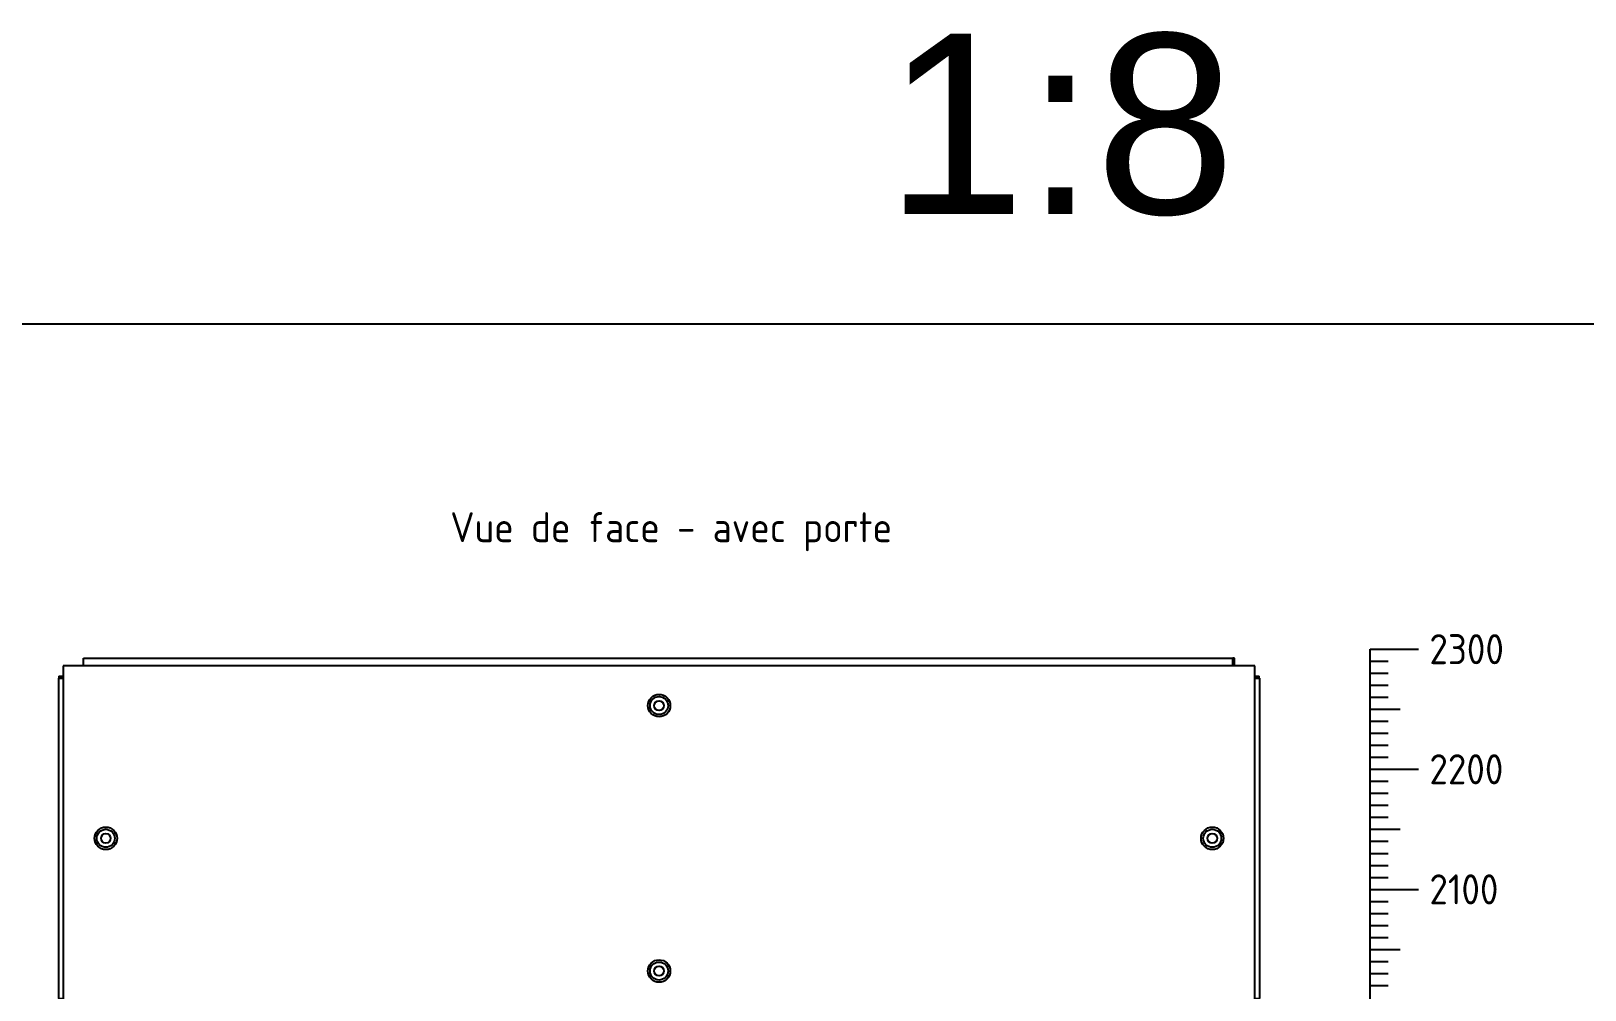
# Model space of a CAD drawing. Header units: millimetres. Extents: x 37984 to 70752, y 14140 to 37584.
# Drawn here: x 38987 to 40280, y 28785 to 29584 of the extents above; entities that cross this region are included whole.
import ezdxf
from ezdxf.enums import TextEntityAlignment as Align

# ---------------------------------------------------------------- set-up
doc = ezdxf.new("R2010")
doc.units = ezdxf.units.MM
doc.layers.add('! NO PLOT !', color=7, linetype='Continuous', true_color=0xff75dd, plot=False)
doc.layers.add('000-PI-ORMAR', color=2, linetype='Continuous')
doc.styles.add('PI0', font='isocpeur.ttf', dxfattribs={"width": 0.9})
doc.styles.get("Standard").update_dxf_attribs({"font": 'arial.ttf'})

# ---------------------------------------------------------------- blocks, each defined once
blk = doc.blocks.new('SE_krov_300mm')
at = {"layer": '000-PI-ORMAR'}
for p, q in [((-468, 300), (-444.5, 300)), ((-468, 299.5), (-468, 300)), ((-468, 293.5), (-468, 299.5)), ((-444.5, 300), (488.5, 300)), ((490, 300), (488.5, 300)), ((488.5, 293.5), (488.5, 300)), ((488.5, 299.5), (488.5, 293.5)), ((490, 293.5), (490, 300)), ((-488.5, 285), (-485, 285)), ((-488.5, 285), (-488.5, 283.5)), ((-486, 283.5), (-486, 285)), ((-485, 293.5), (-485, 6.5)), ((507, 293.5), (-485, 293.5)), ((507, 6.5), (507, 293.5)), ((507, 285), (510.5, 285)), ((508, 283.5), (508, 285)), ((510.5, 283.5), (510.5, 285)), ((-488.75, 283.5), (-485, 283.5)), ((-488.75, 283.5), (-488.75, 16.5)), ((507, 283.5), (510.75, 283.5)), ((510.75, 283.5), (510.75, 16.5)), ((-488.75, 16.5), (-485, 16.5)), ((-488.5, 16.5), (-488.5, 15)), ((-485, 15), (-488.5, 15)), ((-486, 16.5), (-486, 15)), ((507, 16.5), (510.75, 16.5)), ((510.5, 15), (507, 15)), ((508, 16.5), (508, 15)), ((510.5, 15), (510.5, 16.5)), ((-485, 6.5), (507, 6.5)), ((-468, 6.5), (-468, 0)), ((-468, 0), (-466.5, 0)), ((-466.5, 0.5), (-466.5, 6.5)), ((-466.5, 6.5), (-466.5, 0)), ((466.5, 0), (-466.5, 0)), ((490, 0), (466.5, 0)), ((490, 6.5), (490, 0.5)), ((490, 0.5), (490, 0))]:
    blk.add_line(p, q, dxfattribs=at)
for centre, radius in [((11, 260.5), 9.36), ((11, 260.5), 7.5), ((11, 260.5), 4), ((-449.5, 150), 9.36), ((-449.5, 150), 9.36), ((-449.5, 150), 7.5), ((471.5, 150), 9.36), ((471.5, 150), 9.36), ((471.5, 150), 7.5), ((-449.5, 150), 4), ((471.5, 150), 4), ((11, 39.5), 9.36), ((11, 39.5), 7.5), ((11, 39.5), 4)]:
    blk.add_circle(centre, radius, dxfattribs=at)
blk = doc.blocks.new('skala_2300')
for p, q in [((0, 1400), (0, 2300)), ((0, 2300), (40, 2300)), ((0, 2290), (15, 2290)), ((0, 2280), (15, 2280)), ((0, 2270), (15, 2270)), ((0, 2260), (15, 2260)), ((0, 2250), (25, 2250)), ((0, 2240), (15, 2240)), ((0, 2230), (15, 2230)), ((0, 2220), (15, 2220)), ((0, 2210), (15, 2210)), ((0, 2200), (40, 2200)), ((0, 2190), (15, 2190)), ((0, 2180), (15, 2180)), ((0, 2170), (15, 2170)), ((0, 2160), (15, 2160)), ((0, 2150), (25, 2150)), ((0, 2140), (15, 2140)), ((0, 2130), (15, 2130)), ((0, 2120), (15, 2120)), ((0, 2110), (15, 2110)), ((0, 2100), (40, 2100)), ((0, 2090), (15, 2090)), ((0, 2080), (15, 2080)), ((0, 2070), (15, 2070)), ((0, 2060), (15, 2060)), ((0, 2050), (25, 2050)), ((0, 2040), (15, 2040)), ((0, 2030), (15, 2030)), ((0, 2020), (15, 2020))]:
    blk.add_line(p, q)
at = {"style": 'PI0', "width": 0.9}
for s, p in [('2300', (49.2, 2300)), ('2200', (49.2, 2200)), ('2100', (49.2, 2100))]:
    blk.add_text(s, height=25, dxfattribs=at).set_placement(p, align=Align.MIDDLE_LEFT)

msp = doc.modelspace()

# ---------------------------------------------------------------- linework, layer by layer
at = {"layer": '! NO PLOT !', "ltscale": 0.25}
msp.add_lwpolyline([(37984.324, 29339.576), (37984.324, 26139.576), (41051.871, 26139.576), (41051.871, 28124.741), (42576.324, 28124.741), (42576.324, 29339.576), (37984.324, 29339.576)], dxfattribs=at)

# ---------------------------------------------------------------- block references
for name, p in [('skala_2300', (40101.672, 26768.904)), ('SE_krov_300mm', (39498.672, 28761.404))]:
    msp.add_blockref(name, p)

# ---------------------------------------------------------------- texts
at = {"layer": '! NO PLOT !', "style": 'PI0', "width": 0.9}
msp.add_text('Vue de face - avec porte', height=25, dxfattribs=at).set_placement((39519.753, 29166.792), align=Align.MIDDLE)
at = {"layer": '! NO PLOT !', "ltscale": 0.25, "insert": (39843.678, 29505.33), "char_height": 150, "attachment_point": 5}
msp.add_mtext_dynamic_manual_height_columns('\\pxqc;{\\fArial|b0|i0|c238|p34;1:8}', width=2618.94585, gutter_width=12.5, heights=[0], dxfattribs=at)

doc.saveas('drawing.dxf')
